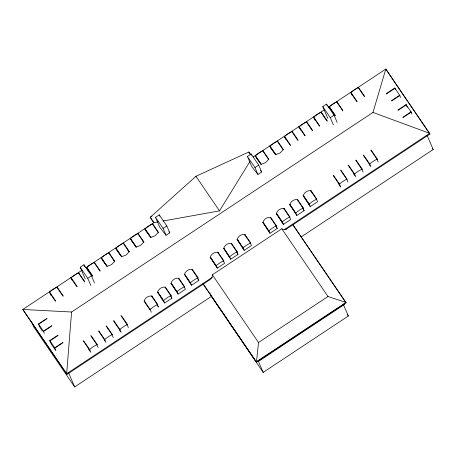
<?xml version="1.0" encoding="UTF-8"?>
<svg xmlns="http://www.w3.org/2000/svg" width="456" height="456" viewBox="0 0 456 456"><rect width="100%" height="100%" fill="white"/><g stroke="black" fill="none" stroke-linecap="round" stroke-linejoin="round"><path stroke-width="0.68" d="M285.576 229.636L429.957 134.03L385.81 69.073L372.968 112.427L71.581 312.007L66.656 373.749L66.941 374.422L210.136 279.596L212.108 277.43L212.331 274.803L281.797 228.798L284.213 229.681L286.761 228.849M212.331 274.803L258.518 342.507L256.437 362.144L346.07 302.784L292.632 224.323M171.142 295.596A8.915 2.371 -34.3 0 0 163.299 300.789L157.519 292.313C158.431 288.961 161.891 286.585 165.363 287.12L171.142 295.596L170.863 295.779L171.906 298.201L164.622 303.029L159.594 294.998M184.583 286.693A8.915 2.371 -34.3 0 0 176.746 291.886L170.96 283.41C171.878 280.058 175.338 277.681 178.803 278.217L184.583 286.693L184.304 286.875L185.353 289.298L178.068 294.126L172.322 284.943M198.029 277.789A8.915 2.371 -34.3 0 0 190.186 282.982L184.406 274.506C185.324 271.155 188.784 268.784 192.25 269.314L198.029 277.789L197.75 277.972L198.793 280.4L191.514 285.222L186.481 277.191M210.176 257.44C211.094 254.089 214.554 251.718 218.019 252.248L223.799 260.724L223.52 260.906L224.563 263.334L217.284 268.156L210.455 257.258L210.176 257.44L215.956 265.916A8.915 2.371 -34.3 0 1 223.799 260.724M237.245 251.82A8.915 2.371 -34.3 0 0 229.402 257.013L223.622 248.537C224.54 245.185 228 242.814 231.466 243.344L237.245 251.82L236.966 252.003L238.009 254.431L230.725 259.253L225.697 251.222M237.069 239.634C237.981 236.282 241.441 233.911 244.906 234.441L250.692 242.917L250.412 243.099L251.455 245.527L244.171 250.35L237.348 239.451L237.069 239.634L242.848 248.11A8.915 2.371 -34.3 0 1 250.692 242.917M276.461 225.851A8.915 2.371 -34.3 0 0 268.618 231.044L262.833 222.568C263.75 219.216 267.21 216.845 270.676 217.375L276.461 225.851L276.176 226.039L277.225 228.462L269.941 233.284L264.913 225.253M276.279 213.67C277.197 210.313 280.657 207.942 284.122 208.472L289.902 216.948L289.623 217.136L290.666 219.558L283.387 224.38L276.558 213.482L276.279 213.67L282.059 222.14A8.915 2.371 -34.3 0 1 289.902 216.948M303.348 208.044A8.915 2.371 -34.3 0 0 295.505 213.237L289.725 204.767C290.643 201.41 294.103 199.038 297.568 199.568L303.348 208.044L303.069 208.232L304.112 210.655L296.827 215.477L291.8 207.446M303.172 195.863C304.089 192.506 307.549 190.135 311.015 190.665L316.795 199.141L316.515 199.329L317.558 201.751L310.274 206.574L303.451 195.675L303.172 195.863L308.951 204.334A8.915 2.371 -34.3 0 1 316.795 199.141M162.963 221.029L219.518 210.871L249.888 161.572M101.141 257.953A8.915 2.371 -34.3 0 1 108.984 252.761L114.764 261.237L111.498 264.668L106.921 266.429L101.141 257.953L101.42 257.771L107.2 266.241L106.921 266.429M115.704 248.309A8.915 2.371 -34.3 0 1 123.547 243.116L129.327 251.592L126.061 255.024L121.484 256.785L115.704 248.309L115.984 248.121L121.769 256.597L121.484 256.785M130.273 238.665A8.915 2.371 -34.3 0 1 138.117 233.472L143.896 241.942L140.625 245.374L136.053 247.141L130.273 238.665L130.553 238.477L136.333 246.952L136.053 247.141M144.837 229.02A8.915 2.371 -34.3 0 1 152.68 223.828L158.46 232.298L155.194 235.729L150.617 237.49L144.837 229.02L145.116 228.832L150.896 237.308L150.617 237.49M255.195 155.935A8.915 2.371 -34.3 0 1 263.038 150.742L268.818 159.218L265.552 162.649L260.974 164.411L255.195 155.935L255.474 155.752L261.26 164.228L260.974 164.411M250.657 154.687L248.828 152.008L195.932 176.295L150.235 217.301L153.809 222.79M152.013 216.121L150.235 217.301L153.889 222.659L158.078 221.907M85.238 278.947L80.188 267.227L83.921 264.754L91.474 275.823L94.557 282.988M155.536 217.33L159.269 214.856L166.822 225.931L169.797 232.834L166.064 235.307L159.874 227.401L155.536 217.33L163.088 228.399L166.064 235.307M247.408 156.493L251.142 154.02L258.695 165.089L261.67 171.997L257.936 174.466L251.746 166.565L247.408 156.493L254.961 167.563L257.936 174.466M327.801 118.315L322.757 106.596L326.49 104.122L334.043 115.191L337.127 122.356M82.114 270.186L22.8 309.464L66.941 374.422M85.677 267.826L153.889 222.659M253.046 156.995L324.718 109.531M328.274 107.177L385.81 69.073L407.231 100.719M55.398 301.177L49.322 292.267L49.601 292.085L55.678 300.994M63.241 295.984L57.165 287.075L56.886 287.263L62.962 296.172M76.636 286.414L70.891 277.989L71.17 277.801L77.303 286.79M84.48 281.221L78.734 272.796L78.455 272.979L84.582 281.968M92.386 276.119L86.577 267.598L86.857 267.415L92.665 275.931M100.2 270.881L94.42 262.405L94.135 262.593L99.949 271.109M108.984 252.761L108.705 252.949L114.484 261.419L114.764 261.237M123.547 243.116L123.268 243.299L129.048 251.775L129.327 251.592M138.117 233.472L137.832 233.654L143.617 242.13L143.896 241.942M152.68 223.828L152.401 224.01L158.181 232.486L158.46 232.298M263.038 150.742L262.759 150.93L268.538 159.4L268.818 159.218M269.764 146.29L270.043 146.108L275.823 154.578L275.544 154.766L269.764 146.29A8.915 2.371 -34.3 0 1 277.607 141.098L283.387 149.574L280.115 153.005L275.544 154.766M277.607 141.098L277.322 141.286L283.108 149.756M290.301 145.407L284.327 136.646L284.607 136.464L290.586 145.225M298.144 140.214L292.171 131.453L291.891 131.636L297.865 140.397M304.904 135.82L298.891 127.002L299.17 126.814L305.189 135.631M312.748 130.627L306.734 121.809L306.455 121.991L312.468 130.809M319.474 126.175L313.46 117.357L313.739 117.169L319.753 125.987M327.317 120.977L321.298 112.165L321.018 112.347L327.037 121.165M334.915 115.425L329.141 106.966L329.426 106.784L335.576 115.807M342.758 110.232L336.984 101.773L336.705 101.962L342.861 110.985M356.866 101.711L350.71 92.688L350.989 92.5L357.145 101.523M364.709 96.512L358.553 87.495L358.273 87.677L364.236 96.421M90.824 285.462L87.74 278.297L91.474 275.823M163.088 228.399L166.822 225.931M254.961 167.563L258.695 165.089M333.393 124.83L330.309 117.665L334.043 115.191M42.425 331.079L40.048 327.596L38.424 323.982L46.444 318.676M386.585 93.429L394.714 88.042A8.915 0.445 56.5 0 1 399.832 95.543L391.698 100.93M38.606 324.25L47.196 318.562M386.186 94.084L394.896 88.31L394.714 88.042M44.317 333.444L43.36 331.216L51.95 325.527M391.516 100.662L399.65 95.275L399.832 95.543M38.424 323.982A8.915 0.445 56.5 0 1 43.542 331.483L51.556 326.177M55.336 350.008L51.38 344.2L49.755 340.592L57.906 335.194M397.871 110.061L406.045 104.652A8.915 0.445 56.5 0 1 411.158 112.153L402.99 117.562M49.938 340.86L58.089 335.462M398.122 110.289L406.228 104.92L406.045 104.652M55.888 350.607L54.686 347.825L62.842 342.427M402.87 117.249L410.976 111.885L411.158 112.153M49.755 340.592A8.915 0.445 56.5 0 1 54.874 348.093L63.025 342.695M152.714 297.928L151.637 296.206L151.916 296.024L157.696 304.5L157.417 304.682L158.46 307.105L157.024 304.813M157.519 292.313L157.799 292.131L163.579 300.601L164.622 303.029M165.363 287.12L165.078 287.303L170.863 295.779M170.96 283.41L171.239 283.227L177.025 291.697L178.068 294.126M179.242 279.551L178.524 278.399L178.803 278.217M184.406 274.506L184.686 274.324L190.465 282.794L191.514 285.222M192.25 269.314L191.97 269.496L197.75 277.972M218.458 253.582L217.74 252.436L218.019 252.248M223.622 248.537L223.902 248.355L229.681 256.825L230.725 259.253M231.466 243.344L231.186 243.532L236.966 252.003M245.345 235.775L244.627 234.629L244.906 234.441M262.833 222.568L263.118 222.385L268.897 230.861L269.941 233.284M270.676 217.375L270.397 217.563L276.176 226.039M284.561 209.806L283.843 208.66L284.122 208.472M289.725 204.767L290.005 204.579L295.784 213.055L296.827 215.477M297.568 199.568L297.289 199.756L303.069 208.232M311.454 191.999L310.735 190.853L311.015 190.665M83.117 340.621L89.353 349.758L89.632 349.57L83.79 341.008M98.114 347.535L96.911 344.747L97.196 344.565L91.354 335.998M98.576 331.09L104.475 339.743L104.755 339.555L98.855 330.902M113.242 337.52L112.039 334.732L112.319 334.544L106.419 325.892M113.738 321.132L119.603 329.722L119.882 329.54L113.629 320.374M128.364 327.505L127.167 324.718L127.446 324.529L121.581 315.934M151.916 296.024C148.451 295.488 144.991 297.865 144.073 301.216L149.853 309.692L150.132 309.504L144.352 301.034M215.956 265.916L216.235 265.728L210.455 257.258M242.848 248.11L243.128 247.921L237.348 239.451M282.059 222.14L282.344 221.958L276.558 213.482M308.951 204.334L309.231 204.151L303.451 195.675M333.273 175.617L339.201 184.304L339.481 184.116L333.558 175.429M347.962 182.081L346.765 179.293L347.044 179.111L341.116 170.424M348.184 165.277L354.329 174.283L354.608 174.101L348.464 165.095M363.09 172.066L361.887 169.279L362.172 169.09L356.028 160.084M363.626 155.73L369.451 164.268L369.73 164.086L363.517 154.977M378.218 162.045L377.015 159.264L377.294 159.076L371.081 149.967M212.108 277.43L66.656 373.749L22.8 309.464L71.581 312.007M284.213 229.681L429.666 133.357L372.968 112.427M31.515 321.765L33.738 326.923L74.67 386.927L211.362 296.411L210.25 293.829M301.245 236.886L433.2 149.505L427.084 135.307M258.518 342.507L327.978 296.503L345.927 302.453L256.295 361.807L203 283.683M344.075 304.101L344.274 304.562L257.999 361.693L257.8 361.232M211.362 296.411L263.192 372.392L348.344 316.002L343.625 305.041M275.823 154.578L271.086 148.531L270.043 146.108M259.966 162.575L256.523 158.175L255.736 156.357M260.433 170.413L261.67 171.997M168.971 231.779L169.797 232.834M149.175 235.108L146.159 231.26L145.379 229.442M150.035 236.208L150.896 237.308M142.323 240.477L143.184 241.577M135.472 245.852L131.596 240.905L130.815 239.086M127.76 250.127L129.048 251.775M120.908 255.497L117.032 250.549L116.246 248.731M113.191 259.772L114.484 261.419M106.339 265.141L102.463 260.194L101.682 258.375M408.029 101.887L429.957 134.03M432.396 148.325L433.2 149.505M370.802 150.155L377.015 159.264M369.183 164.513L369.981 165.682M322.757 106.596L330.309 117.665M355.743 160.273L361.887 169.279M353.662 173.947L354.853 175.697M340.444 170.025L346.765 179.293M338.933 184.549L340.524 186.88M310.735 190.853L316.515 199.329M250.578 154.818L248.828 152.008M283.843 208.66L289.623 217.136M293.174 225.247L346.07 302.784M343.904 304.027L344.274 304.562M347.147 314.252L348.344 316.002M281.797 228.798L327.978 296.503M244.627 234.629L250.412 243.099M195.932 176.295L219.518 210.871M217.74 252.436L223.52 260.906M257.999 360.325L258.364 360.861M258.558 361.323L258.193 360.787L263.192 372.392M203.142 284.014L256.437 362.144M178.524 278.399L184.304 286.875M151.637 296.206L157.417 304.682M120.914 315.546L127.167 324.718M80.188 267.227L87.74 278.297M119.335 329.967L120.526 331.717M106.14 326.08L112.039 334.732M104.207 339.982L105.005 341.151M90.681 335.61L96.911 344.747M88.686 349.416L89.878 351.166M303.035 208.933L304.112 210.655M290.005 204.579L291.082 206.3M276.148 226.74L277.225 228.462M263.118 222.385L264.195 224.107M236.932 252.709L238.009 254.431M223.902 248.355L224.979 250.076M197.716 278.679L198.793 280.4M184.686 274.324L185.763 276.04M170.829 296.485L171.906 298.201M157.799 292.131L158.876 293.846M410.976 111.885L411.939 114.114M406.228 104.92L407.185 107.149M399.65 95.275L400.607 97.504M394.896 88.31L395.375 89.427M350.989 92.5L352.192 95.287M369.73 164.086L370.933 166.873M329.665 107.342L330.383 109.012M326.49 104.122L327.334 106.077M354.608 174.101L355.805 176.888M313.739 117.169L315.176 120.515M339.481 184.116L340.683 186.903M299.17 126.814L300.612 130.159M284.607 136.464L286.049 139.804M309.231 204.151L310.274 206.574M282.344 221.958L283.387 224.38M251.142 154.02L251.683 155.279M243.128 247.921L244.171 250.35M216.235 265.728L217.284 268.156M159.269 214.856L159.811 216.115M150.132 309.504L151.335 312.292M119.882 329.54L121.085 332.327M87.096 267.974L88.293 270.756M83.921 264.754L84.765 266.709M104.755 339.555L105.957 342.342M71.17 277.801L72.367 280.588M89.632 349.57L90.829 352.357M49.601 292.085L51.043 295.425M68.554 372.729L74.67 386.927M49.322 292.267A8.915 2.371 -34.3 0 1 57.165 287.075M70.891 277.989A8.915 2.371 -34.3 0 1 78.734 272.796M86.577 267.598A8.915 2.371 -34.3 0 1 94.42 262.405M284.327 136.646A8.915 2.371 -34.3 0 1 292.171 131.453M298.891 127.002A8.915 2.371 -34.3 0 1 306.734 121.809M313.46 117.357A8.915 2.371 -34.3 0 1 321.298 112.165M329.141 106.966A8.915 2.371 -34.3 0 1 336.984 101.773M350.71 92.688A8.915 2.371 -34.3 0 1 358.553 87.495M369.451 164.268A8.915 2.371 -34.3 0 1 377.294 159.076M354.329 174.283A8.915 2.371 -34.3 0 1 362.172 169.09M339.201 184.304A8.915 2.371 -34.3 0 1 347.044 179.111M149.853 309.692A8.915 2.371 -34.3 0 1 157.696 304.5M119.603 329.722A8.915 2.371 -34.3 0 1 127.446 324.529M104.475 339.743A8.915 2.371 -34.3 0 1 112.319 334.544M89.353 349.758A8.915 2.371 -34.3 0 1 97.196 344.565"/></g></svg>
